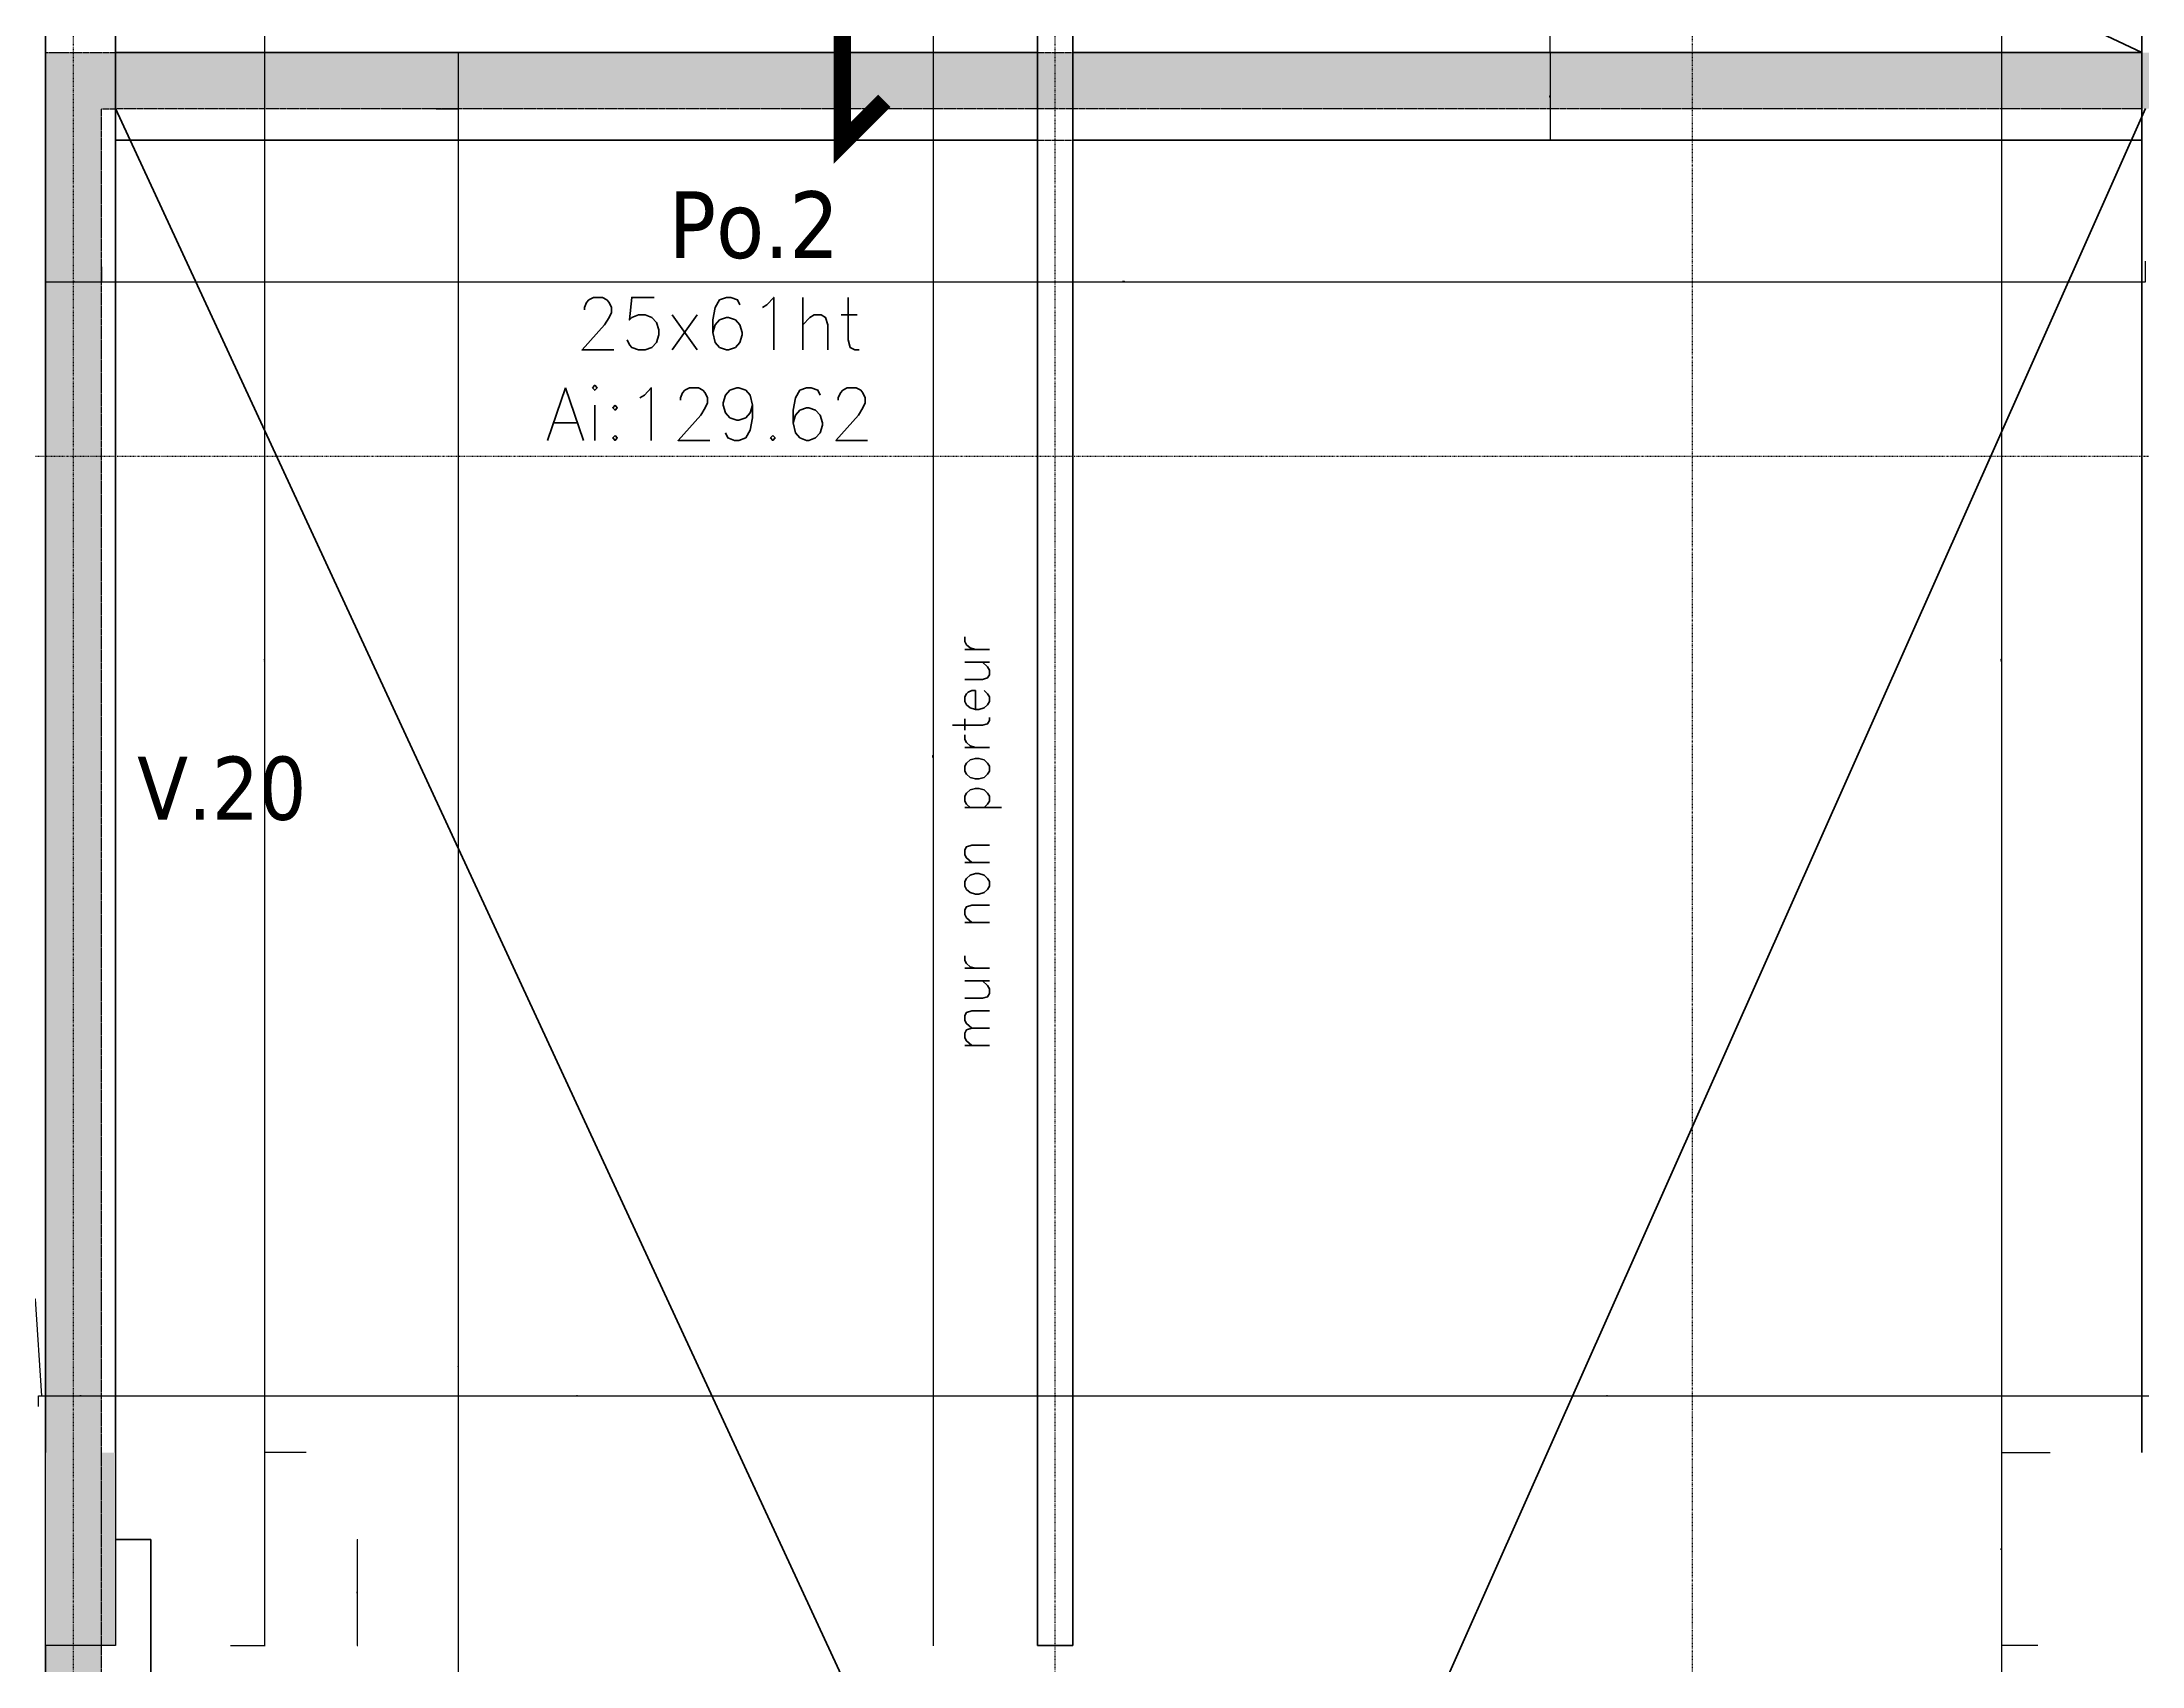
# Model space of a CAD drawing. Extents: x -12912 to 27386, y 1818 to 8189.
# Drawn here: x 2327 to 2926, y 6903 to 7366 of the extents above; entities that cross this region are included whole.
import ezdxf

# ---------------------------------------------------------------- set-up
doc = ezdxf.new("R2010")
doc.units = 0
doc.header["$MEASUREMENT"] = 0
for name, pattern in [('CACHE2', [4.7625, 3.175, -1.5875]), ('GrDotted', [0.4, 0.1, -0.1, 0.1, -0.1]), ('GrFeatureAxis', [0.85, 0.25, -0.2, 0.1, -0.2, 0.1]), ('STRICHPUNKT2_S11', [0.9, 0.7, -0.1, 0, -0.1])]:
    doc.linetypes.add(name, pattern=pattern)
doc.layers.get('0').update_dxf_attribs({"linetype": 'CONTINUOUS'})
doc.layers.get('DEFPOINTS').update_dxf_attribs({"linetype": 'CONTINUOUS'})
for name, color, linetype in [('K_ENT_M_Building_Coffrage PH Sous sol', 7, 'CONTINUOUS'), ('STR_AXES_REPERE', 1, 'CONTINUOUS'), ('STR_COTATION', 1, 'CONTINUOUS'), ('STR_SURCH', 9, 'CACHE2'), ('STR_TXT', 102, 'CONTINUOUS'), ('STR_TXT_V', 102, 'CONTINUOUS')]:
    doc.layers.add(name, color=color, linetype=linetype)
for name, color, linetype, lineweight in [('STR_AXES', 4, 'STRICHPUNKT2_S11', 25), ('STR_DALLES', 103, 'CONTINUOUS', 35), ('STR_dob_dalles', 130, 'CONTINUOUS', 35), ('STR_POUTRES', 102, 'CONTINUOUS', 35), ('STR_VOILES', 6, 'CONTINUOUS', 70)]:
    doc.layers.add(name, color=color, linetype=linetype, lineweight=lineweight)
doc.styles.add('EPAIS', font='TAHOMA.TTF')
doc.styles.add('FIN', font='romans.shx')
doc.styles.add('GrAnnotations', font='simplex.shx', dxfattribs={"height": 0.15})
doc.styles.add('GrDimensions', font='simplex.shx')
doc.dimstyles.new('GrDimensions', dxfattribs={"dimtxt": 0.09, "dimasz": 0.05, "dimexe": 0.07, "dimexo": 0, "dimgap": 0.05, "dimtad": 1, "dimzin": 0, "dimdsep": 46, "dimtxsty": 'GrDimensions', "dimblk": 'ARCHTICK', "dimblk1": 'ARCHTICK', "dimblk2": 'ARCHTICK', "dimcen": 0.09, "dimadec": 0, "dimazin": 0, "dimtfac": 1, "dimtdec": 4, "dimtmove": 0, "dimatfit": 3, "dimldrblk": 'OPEN30', "dimfxl": 0, "dimtolj": 1, "dimtzin": 0, "dimarcsym": 0})
doc.dimstyles.new('nOVO', dxfattribs={"dimscale": 1.3, "dimtxt": 0.09, "dimasz": 0.05, "dimexe": 0.07, "dimexo": 0, "dimgap": 0.05, "dimtad": 1, "dimzin": 0, "dimdsep": 46, "dimtxsty": 'GrDimensions', "dimblk": 'ARCHTICK', "dimcen": 0.09, "dimadec": 0, "dimazin": 0, "dimtfac": 1, "dimtmove": 0, "dimatfit": 3, "dimldrblk": 'OPEN30', "dimfxl": 0, "dimtolj": 1, "dimtzin": 0, "dimarcsym": 0})
doc.dimstyles.new('Novo_MALKO', dxfattribs={"dimscale": 1.3, "dimtxt": 0.09, "dimasz": 0.05, "dimexe": 0.07, "dimexo": 0, "dimgap": 0.05, "dimtad": 1, "dimdec": 0, "dimlfac": 100, "dimzin": 0, "dimdsep": 46, "dimtxsty": 'GrDimensions', "dimblk": 'ARCHTICK', "dimcen": 0.09, "dimadec": 0, "dimazin": 0, "dimtfac": 1, "dimtdec": 0, "dimtmove": 0, "dimatfit": 3, "dimldrblk": 'OPEN30', "dimfxl": 0, "dimtolj": 1, "dimtzin": 0, "dimarcsym": 0})
pattern_1 = [(0, (5243.0074, 5883.9378), (1.190625, 2.38125), [0, -2.38125])]

# ---------------------------------------------------------------- blocks, each defined once
blk = doc.blocks.new('_ArchTick')
at = {"color": 0, "linetype": 'ByBlock', "const_width": 0.15}
blk.add_lwpolyline([(-0.5, -0.5), (0.5, 0.5)], dxfattribs=at)
blk = doc.blocks.new('*D166')
at = {"layer": 'DEFPOINTS', "color": 0, "linetype": 'Continuous'}
for p in [(2328.36, 6979.94), (2326.36, 6976.98), (2328.36, 6976.98)]:
    blk.add_point(p, dxfattribs=at)
at = {"layer": 'STR_COTATION', "color": 0, "linetype": 'Continuous', "lineweight": -2}
for p, q in [((2325.54, 7007.58), (2325.11, 7007.58)), ((2327.36, 6979.94), (2325.54, 7007.58)), ((2326.36, 6976.98), (2326.36, 6980.03)), ((2326.36, 6979.94), (2328.36, 6979.94)), ((2328.36, 6976.98), (2328.36, 6980.03))]:
    blk.add_line(p, q, dxfattribs=at)
at = {"layer": 'STR_COTATION', "color": 0, "linetype": 'Continuous', "lineweight": -2, "xscale": 0.065, "yscale": 0.065, "zscale": 0.065, "rotation": 180}
blk.add_blockref('_ArchTick', (2326.36, 6979.94), dxfattribs=at)
at = {"layer": 'STR_COTATION', "color": 0, "linetype": 'Continuous', "lineweight": -2, "xscale": 0.065, "yscale": 0.065, "zscale": 0.065}
blk.add_blockref('_ArchTick', (2328.36, 6979.94), dxfattribs=at)
at = {"layer": 'STR_COTATION', "color": 0, "linetype": 'Continuous', "lineweight": -3, "insert": (2325.32, 7007.71), "char_height": 0.117, "attachment_point": 5, "style": 'GrDimensions'}
blk.add_mtext('\\A1;200', dxfattribs=at)
blk = doc.blocks.new('_Open30')
at = {"color": 0, "linetype": 'ByBlock', "lineweight": -2}
for p, q in [((-1, 0.3), (0, 0)), ((0, 0), (-1, -0.3)), ((0, 0), (-1, 0))]:
    blk.add_line(p, q, dxfattribs=at)
blk = doc.blocks.new('*D167')
at = {"layer": 'DEFPOINTS', "color": 0, "linetype": 'Continuous'}
for p in [(2348.36, 6979.94), (2348.36, 6979), (2328.36, 6976.98)]:
    blk.add_point(p, dxfattribs=at)
at = {"layer": 'STR_COTATION', "color": 0, "linetype": 'Continuous', "lineweight": -2}
for p, q in [((2328.36, 6976.98), (2328.36, 6980.03)), ((2328.36, 6979.94), (2348.36, 6979.94)), ((2348.36, 6979), (2348.36, 6980.03))]:
    blk.add_line(p, q, dxfattribs=at)
at = {"layer": 'STR_COTATION', "color": 0, "linetype": 'Continuous', "lineweight": -2, "xscale": 0.065, "yscale": 0.065, "zscale": 0.065, "rotation": 180}
blk.add_blockref('_ArchTick', (2328.36, 6979.94), dxfattribs=at)
at = {"layer": 'STR_COTATION', "color": 0, "linetype": 'Continuous', "lineweight": -2, "xscale": 0.065, "yscale": 0.065, "zscale": 0.065}
blk.add_blockref('_ArchTick', (2348.36, 6979.94), dxfattribs=at)
at = {"layer": 'STR_COTATION', "color": 0, "linetype": 'Continuous', "lineweight": -3, "insert": (2338.36, 6980.06), "char_height": 0.117, "attachment_point": 5, "style": 'GrDimensions'}
blk.add_mtext('\\A1;2000', dxfattribs=at)
blk = doc.blocks.new('*D168')
at = {"layer": 'DEFPOINTS', "color": 0, "linetype": 'Continuous'}
for p in [(2348.36, 6979), (2611.36, 6979.94), (2611.36, 6976.98)]:
    blk.add_point(p, dxfattribs=at)
at = {"layer": 'STR_COTATION', "color": 0, "linetype": 'Continuous', "lineweight": -2}
for p, q in [((2348.36, 6979), (2348.36, 6980.03)), ((2348.36, 6979.94), (2611.36, 6979.94)), ((2611.36, 6976.98), (2611.36, 6980.03))]:
    blk.add_line(p, q, dxfattribs=at)
at = {"layer": 'STR_COTATION', "color": 0, "linetype": 'Continuous', "lineweight": -2, "xscale": 0.065, "yscale": 0.065, "zscale": 0.065, "rotation": 180}
blk.add_blockref('_ArchTick', (2348.36, 6979.94), dxfattribs=at)
at = {"layer": 'STR_COTATION', "color": 0, "linetype": 'Continuous', "lineweight": -2, "xscale": 0.065, "yscale": 0.065, "zscale": 0.065}
blk.add_blockref('_ArchTick', (2611.36, 6979.94), dxfattribs=at)
at = {"layer": 'STR_COTATION', "color": 0, "linetype": 'Continuous', "lineweight": -3, "insert": (2479.86, 6980.06), "char_height": 0.117, "attachment_point": 5, "style": 'GrDimensions'}
blk.add_mtext('\\A1;263.00', dxfattribs=at)
blk = doc.blocks.new('*D169')
at = {"layer": 'DEFPOINTS', "color": 0, "linetype": 'Continuous'}
for p in [(2621.36, 6979.94), (2611.36, 6976.98), (2621.36, 6976.98)]:
    blk.add_point(p, dxfattribs=at)
at = {"layer": 'STR_COTATION', "color": 0, "linetype": 'Continuous', "lineweight": -2}
for p, q in [((2611.36, 6976.98), (2611.36, 6980.03)), ((2611.36, 6979.94), (2621.36, 6979.94)), ((2621.36, 6976.98), (2621.36, 6980.03))]:
    blk.add_line(p, q, dxfattribs=at)
at = {"layer": 'STR_COTATION', "color": 0, "linetype": 'Continuous', "lineweight": -2, "xscale": 0.065, "yscale": 0.065, "zscale": 0.065, "rotation": 180}
blk.add_blockref('_ArchTick', (2611.36, 6979.94), dxfattribs=at)
at = {"layer": 'STR_COTATION', "color": 0, "linetype": 'Continuous', "lineweight": -2, "xscale": 0.065, "yscale": 0.065, "zscale": 0.065}
blk.add_blockref('_ArchTick', (2621.36, 6979.94), dxfattribs=at)
at = {"layer": 'STR_COTATION', "color": 0, "linetype": 'Continuous', "lineweight": -3, "insert": (2616.36, 6980.06), "char_height": 0.117, "attachment_point": 5, "style": 'GrDimensions'}
blk.add_mtext('\\A1;1000', dxfattribs=at)
blk = doc.blocks.new('*D170')
at = {"layer": 'DEFPOINTS', "color": 0, "linetype": 'Continuous'}
for p in [(2926.36, 6979.94), (2621.36, 6976.98), (2926.36, 6976.98)]:
    blk.add_point(p, dxfattribs=at)
at = {"layer": 'STR_COTATION', "color": 0, "linetype": 'Continuous', "lineweight": -2}
for p, q in [((2621.36, 6976.98), (2621.36, 6980.03)), ((2621.36, 6979.94), (2926.36, 6979.94)), ((2926.36, 6976.98), (2926.36, 6980.03))]:
    blk.add_line(p, q, dxfattribs=at)
at = {"layer": 'STR_COTATION', "color": 0, "linetype": 'Continuous', "lineweight": -2, "xscale": 0.065, "yscale": 0.065, "zscale": 0.065, "rotation": 180}
blk.add_blockref('_ArchTick', (2621.36, 6979.94), dxfattribs=at)
at = {"layer": 'STR_COTATION', "color": 0, "linetype": 'Continuous', "lineweight": -2, "xscale": 0.065, "yscale": 0.065, "zscale": 0.065}
blk.add_blockref('_ArchTick', (2926.36, 6979.94), dxfattribs=at)
at = {"layer": 'STR_COTATION', "color": 0, "linetype": 'Continuous', "lineweight": -3, "insert": (2773.86, 6980.06), "char_height": 0.117, "attachment_point": 5, "style": 'GrDimensions'}
blk.add_mtext('\\A1;305.00', dxfattribs=at)
blk = doc.blocks.new('*D171')
at = {"layer": 'DEFPOINTS', "color": 0, "linetype": 'Continuous'}
for p in [(2946.36, 6979.94), (2926.36, 6976.98), (2946.36, 6976.98)]:
    blk.add_point(p, dxfattribs=at)
at = {"layer": 'STR_COTATION', "color": 0, "linetype": 'Continuous', "lineweight": -2}
for p, q in [((2926.36, 6976.98), (2926.36, 6980.03)), ((2926.36, 6979.94), (2946.36, 6979.94)), ((2946.36, 6976.98), (2946.36, 6980.03))]:
    blk.add_line(p, q, dxfattribs=at)
at = {"layer": 'STR_COTATION', "color": 0, "linetype": 'Continuous', "lineweight": -2, "xscale": 0.065, "yscale": 0.065, "zscale": 0.065, "rotation": 180}
blk.add_blockref('_ArchTick', (2926.36, 6979.94), dxfattribs=at)
at = {"layer": 'STR_COTATION', "color": 0, "linetype": 'Continuous', "lineweight": -2, "xscale": 0.065, "yscale": 0.065, "zscale": 0.065}
blk.add_blockref('_ArchTick', (2946.36, 6979.94), dxfattribs=at)
at = {"layer": 'STR_COTATION', "color": 0, "linetype": 'Continuous', "lineweight": -3, "insert": (2936.36, 6980.06), "char_height": 0.117, "attachment_point": 5, "style": 'GrDimensions'}
blk.add_mtext('\\A1;2000', dxfattribs=at)
blk = doc.blocks.new('*D283')
at = {"layer": 'DEFPOINTS', "color": 0, "linetype": 'Continuous'}
for p in [(2439.81, 7347.02), (2446.15, 7347.02), (2437.86, 6629.59)]:
    blk.add_point(p, dxfattribs=at)
at = {"layer": 'STR_COTATION', "color": 0, "linetype": 'Continuous', "lineweight": -2}
for p, q in [((2439.81, 7347.02), (2446.25, 7347.02)), ((2446.15, 6629.59), (2446.15, 7347.02)), ((2437.86, 6629.59), (2446.25, 6629.59))]:
    blk.add_line(p, q, dxfattribs=at)
at = {"layer": 'STR_COTATION', "color": 0, "linetype": 'Continuous', "lineweight": -2, "xscale": 0.065, "yscale": 0.065, "zscale": 0.065}
for p, rotation in [((2446.15, 7347.02), 90), ((2446.15, 6629.59), 270)]:
    blk.add_blockref('_ArchTick', p, dxfattribs=dict(at, rotation=rotation))
at = {"layer": 'STR_COTATION', "color": 0, "linetype": 'Continuous', "lineweight": -3, "insert": (2446.03, 6988.3), "char_height": 0.117, "attachment_point": 5, "rotation": 90, "style": 'GrDimensions'}
blk.add_mtext('\\A1;717.43', dxfattribs=at)
blk = doc.blocks.new('*D284')
at = {"layer": 'DEFPOINTS', "color": 0, "linetype": 'Continuous'}
for p in [(2441.32, 7363.02), (2446.15, 7363.02), (2439.81, 7347.02)]:
    blk.add_point(p, dxfattribs=at)
at = {"layer": 'STR_COTATION', "color": 0, "linetype": 'Continuous', "lineweight": -2}
for p, q in [((2441.32, 7363.02), (2446.25, 7363.02)), ((2446.15, 7347.02), (2446.15, 7363.02)), ((2439.81, 7347.02), (2446.25, 7347.02))]:
    blk.add_line(p, q, dxfattribs=at)
at = {"layer": 'STR_COTATION', "color": 0, "linetype": 'Continuous', "lineweight": -2, "xscale": 0.065, "yscale": 0.065, "zscale": 0.065}
for p, rotation in [((2446.15, 7363.02), 90), ((2446.15, 7347.02), 270)]:
    blk.add_blockref('_ArchTick', p, dxfattribs=dict(at, rotation=rotation))
at = {"layer": 'STR_COTATION', "color": 0, "linetype": 'Continuous', "lineweight": -3, "insert": (2446.03, 7355.02), "char_height": 0.117, "attachment_point": 5, "rotation": 90, "style": 'GrDimensions'}
blk.add_mtext('\\A1;1600', dxfattribs=at)
blk = doc.blocks.new('*D305')
at = {"layer": 'DEFPOINTS', "color": 0, "linetype": 'Continuous'}
for p in [(2328.36, 7301.96), (2344.36, 7301.96), (2344.36, 7297.68)]:
    blk.add_point(p, dxfattribs=at)
at = {"layer": 'STR_COTATION', "color": 0, "linetype": 'Continuous', "lineweight": -2}
for p, q in [((2328.36, 7301.96), (2328.36, 7297.59)), ((2344.36, 7301.96), (2344.36, 7297.59)), ((2328.36, 7297.68), (2344.36, 7297.68))]:
    blk.add_line(p, q, dxfattribs=at)
at = {"layer": 'STR_COTATION', "color": 0, "linetype": 'Continuous', "lineweight": -2, "xscale": 0.065, "yscale": 0.065, "zscale": 0.065, "rotation": 180}
blk.add_blockref('_ArchTick', (2328.36, 7297.68), dxfattribs=at)
at = {"layer": 'STR_COTATION', "color": 0, "linetype": 'Continuous', "lineweight": -2, "xscale": 0.065, "yscale": 0.065, "zscale": 0.065}
blk.add_blockref('_ArchTick', (2344.36, 7297.68), dxfattribs=at)
at = {"layer": 'STR_COTATION', "color": 0, "linetype": 'Continuous', "lineweight": -3, "insert": (2336.36, 7297.81), "char_height": 0.117, "attachment_point": 5, "style": 'GrDimensions'}
blk.add_mtext('\\A1;1600', dxfattribs=at)
blk = doc.blocks.new('*D306')
at = {"layer": 'DEFPOINTS', "color": 0, "linetype": 'Continuous'}
for p in [(2344.36, 7301.96), (2927.31, 7303.5), (2927.31, 7297.68)]:
    blk.add_point(p, dxfattribs=at)
at = {"layer": 'STR_COTATION', "color": 0, "linetype": 'Continuous', "lineweight": -2}
for p, q in [((2344.36, 7301.96), (2344.36, 7297.59)), ((2927.31, 7303.5), (2927.31, 7297.59)), ((2344.36, 7297.68), (2927.31, 7297.68))]:
    blk.add_line(p, q, dxfattribs=at)
at = {"layer": 'STR_COTATION', "color": 0, "linetype": 'Continuous', "lineweight": -2, "xscale": 0.065, "yscale": 0.065, "zscale": 0.065, "rotation": 180}
blk.add_blockref('_ArchTick', (2344.36, 7297.68), dxfattribs=at)
at = {"layer": 'STR_COTATION', "color": 0, "linetype": 'Continuous', "lineweight": -2, "xscale": 0.065, "yscale": 0.065, "zscale": 0.065}
blk.add_blockref('_ArchTick', (2927.31, 7297.68), dxfattribs=at)
at = {"layer": 'STR_COTATION', "color": 0, "linetype": 'Continuous', "lineweight": -3, "insert": (2635.84, 7297.81), "char_height": 0.117, "attachment_point": 5, "style": 'GrDimensions'}
blk.add_mtext('\\A1;582.95', dxfattribs=at)
blk = doc.blocks.new('*D432')
at = {"layer": 'DEFPOINTS', "color": 0, "linetype": 'Continuous'}
for p in [(2886.26, 7415.76), (2886.26, 6963.77), (2900.19, 6963.77)]:
    blk.add_point(p, dxfattribs=at)
at = {"layer": 'STR_COTATION', "color": 0, "linetype": 'Continuous', "lineweight": -2}
for p, q in [((2886.26, 7415.76), (2886.35, 7415.76)), ((2886.26, 7415.76), (2886.26, 6963.77)), ((2900.19, 6963.77), (2886.17, 6963.77))]:
    blk.add_line(p, q, dxfattribs=at)
at = {"layer": 'STR_COTATION', "color": 0, "linetype": 'Continuous', "lineweight": -2, "xscale": 0.065, "yscale": 0.065, "zscale": 0.065}
for p, rotation in [((2886.26, 7415.76), 90), ((2886.26, 6963.77), 270)]:
    blk.add_blockref('_ArchTick', p, dxfattribs=dict(at, rotation=rotation))
at = {"layer": 'STR_COTATION', "color": 0, "linetype": 'Continuous', "lineweight": -3, "insert": (2886.14, 7189.77), "char_height": 0.117, "attachment_point": 5, "rotation": 90, "style": 'GrDimensions'}
blk.add_mtext('\\A1;451.99', dxfattribs=at)
blk = doc.blocks.new('*D433')
at = {"layer": 'DEFPOINTS', "color": 0, "linetype": 'Continuous'}
for p in [(2900.19, 6963.77), (2886.26, 6908.81), (2896.67, 6908.81)]:
    blk.add_point(p, dxfattribs=at)
at = {"layer": 'STR_COTATION', "color": 0, "linetype": 'Continuous', "lineweight": -2}
for p, q in [((2900.19, 6963.77), (2886.17, 6963.77)), ((2886.26, 6963.77), (2886.26, 6908.81)), ((2896.67, 6908.81), (2886.17, 6908.81))]:
    blk.add_line(p, q, dxfattribs=at)
at = {"layer": 'STR_COTATION', "color": 0, "linetype": 'Continuous', "lineweight": -2, "xscale": 0.065, "yscale": 0.065, "zscale": 0.065}
for p, rotation in [((2886.26, 6963.77), 90), ((2886.26, 6908.81), 270)]:
    blk.add_blockref('_ArchTick', p, dxfattribs=dict(at, rotation=rotation))
at = {"layer": 'STR_COTATION', "color": 0, "linetype": 'Continuous', "lineweight": -3, "insert": (2886.14, 6936.29), "char_height": 0.117, "attachment_point": 5, "rotation": 90, "style": 'GrDimensions'}
blk.add_mtext('\\A1;5496', dxfattribs=at)
blk = doc.blocks.new('*D434')
at = {"layer": 'DEFPOINTS', "color": 0, "linetype": 'Continuous'}
for p in [(2581.79, 7415.76), (2581.52, 6908.81), (2581.79, 6908.81)]:
    blk.add_point(p, dxfattribs=at)
at = {"layer": 'STR_COTATION', "color": 0, "linetype": 'Continuous', "lineweight": -2}
for p, q in [((2581.79, 7415.76), (2581.42, 7415.76)), ((2581.52, 7415.76), (2581.52, 6908.81)), ((2581.79, 6908.81), (2581.42, 6908.81))]:
    blk.add_line(p, q, dxfattribs=at)
at = {"layer": 'STR_COTATION', "color": 0, "linetype": 'Continuous', "lineweight": -2, "xscale": 0.065, "yscale": 0.065, "zscale": 0.065}
for p, rotation in [((2581.52, 7415.76), 90), ((2581.52, 6908.81), 270)]:
    blk.add_blockref('_ArchTick', p, dxfattribs=dict(at, rotation=rotation))
at = {"layer": 'STR_COTATION', "color": 0, "linetype": 'Continuous', "lineweight": -3, "insert": (2581.39, 7162.29), "char_height": 0.117, "attachment_point": 5, "rotation": 90, "style": 'GrDimensions'}
blk.add_mtext('\\A1;506.95', dxfattribs=at)
blk = doc.blocks.new('*D435')
at = {"layer": 'DEFPOINTS', "color": 0, "linetype": 'Continuous'}
for p in [(2402.7, 7415.76), (2390.87, 6963.81), (2402.7, 6963.81)]:
    blk.add_point(p, dxfattribs=at)
at = {"layer": 'STR_COTATION', "color": 0, "linetype": 'Continuous', "lineweight": -2}
for p, q in [((2402.7, 7415.76), (2390.78, 7415.76)), ((2390.87, 7415.76), (2390.87, 6963.81)), ((2402.7, 6963.81), (2390.78, 6963.81))]:
    blk.add_line(p, q, dxfattribs=at)
at = {"layer": 'STR_COTATION', "color": 0, "linetype": 'Continuous', "lineweight": -2, "xscale": 0.065, "yscale": 0.065, "zscale": 0.065}
for p, rotation in [((2390.87, 7415.76), 90), ((2390.87, 6963.81), 270)]:
    blk.add_blockref('_ArchTick', p, dxfattribs=dict(at, rotation=rotation))
at = {"layer": 'STR_COTATION', "color": 0, "linetype": 'Continuous', "lineweight": -3, "insert": (2390.75, 7189.79), "char_height": 0.117, "attachment_point": 5, "rotation": 90, "style": 'GrDimensions'}
blk.add_mtext('\\A1;451.95', dxfattribs=at)
blk = doc.blocks.new('*D436')
at = {"layer": 'DEFPOINTS', "color": 0, "linetype": 'Continuous'}
for p in [(2402.7, 6963.81), (2381.1, 6908.81), (2390.87, 6908.81)]:
    blk.add_point(p, dxfattribs=at)
at = {"layer": 'STR_COTATION', "color": 0, "linetype": 'Continuous', "lineweight": -2}
for p, q in [((2402.7, 6963.81), (2390.78, 6963.81)), ((2390.87, 6963.81), (2390.87, 6908.81)), ((2381.1, 6908.81), (2390.97, 6908.81))]:
    blk.add_line(p, q, dxfattribs=at)
at = {"layer": 'STR_COTATION', "color": 0, "linetype": 'Continuous', "lineweight": -2, "xscale": 0.065, "yscale": 0.065, "zscale": 0.065}
for p, rotation in [((2390.87, 6963.81), 90), ((2390.87, 6908.81), 270)]:
    blk.add_blockref('_ArchTick', p, dxfattribs=dict(at, rotation=rotation))
at = {"layer": 'STR_COTATION', "color": 0, "linetype": 'Continuous', "lineweight": -3, "insert": (2390.75, 6936.31), "char_height": 0.117, "attachment_point": 5, "rotation": 90, "style": 'GrDimensions'}
blk.add_mtext('\\A1;5500', dxfattribs=at)
blk = doc.blocks.new('*D679')
at = {"layer": 'DEFPOINTS', "color": 0, "ltscale": 4.5}
for p in [(2926.36, 6908.81), (2886.26, 6746.55), (2891.37, 6746.55)]:
    blk.add_point(p, dxfattribs=at)
at = {"layer": 'STR_COTATION', "color": 0, "lineweight": -2, "ltscale": 4.5}
for p, q in [((2886.35, 6908.81), (2886.17, 6908.81)), ((2886.26, 6908.81), (2886.26, 6746.55)), ((2886.35, 6746.55), (2886.17, 6746.55))]:
    blk.add_line(p, q, dxfattribs=at)
at = {"layer": 'STR_COTATION', "color": 0, "lineweight": -2, "ltscale": 4.5, "xscale": 0.065, "yscale": 0.065, "zscale": 0.065}
for p, rotation in [((2886.26, 6908.81), 90), ((2886.26, 6746.55), 270)]:
    blk.add_blockref('_ArchTick', p, dxfattribs=dict(at, rotation=rotation))
at = {"layer": 'STR_COTATION', "color": 0, "ltscale": 4.5, "insert": (2886.14, 6827.68), "char_height": 0.117, "attachment_point": 5, "rotation": 90, "style": 'GrDimensions'}
blk.add_mtext('\\A1;162.26', dxfattribs=at)
blk = doc.blocks.new('*D759')
at = {"layer": 'DEFPOINTS', "color": 0, "ltscale": 4.5}
for p in [(2358.36, 6939.01), (2417.37, 6939.01), (2348.36, 6908.81)]:
    blk.add_point(p, dxfattribs=at)
at = {"layer": 'STR_COTATION', "color": 0, "lineweight": -2, "ltscale": 4.5}
for p, q in [((2417.28, 6939.01), (2417.46, 6939.01)), ((2417.37, 6908.81), (2417.37, 6939.01)), ((2417.28, 6908.81), (2417.46, 6908.81))]:
    blk.add_line(p, q, dxfattribs=at)
at = {"layer": 'STR_COTATION', "color": 0, "lineweight": -2, "ltscale": 4.5, "xscale": 0.065, "yscale": 0.065, "zscale": 0.065}
for p, rotation in [((2417.37, 6939.01), 90), ((2417.37, 6908.81), 270)]:
    blk.add_blockref('_ArchTick', p, dxfattribs=dict(at, rotation=rotation))
at = {"layer": 'STR_COTATION', "color": 0, "ltscale": 4.5, "insert": (2417.24, 6923.91), "char_height": 0.117, "attachment_point": 5, "rotation": 90, "style": 'GrDimensions'}
blk.add_mtext('\\A1;3020', dxfattribs=at)
blk = doc.blocks.new('*D769')
at = {"layer": 'DEFPOINTS', "color": 0, "ltscale": 4.5}
for p in [(2748.29, 7363.02), (2748.29, 7338.02), (2757.52, 7338.02)]:
    blk.add_point(p, dxfattribs=at)
at = {"layer": 'STR_COTATION', "color": 0, "lineweight": -2, "ltscale": 4.5}
for p, q in [((2757.43, 7363.02), (2757.61, 7363.02)), ((2757.52, 7363.02), (2757.52, 7338.02)), ((2757.43, 7338.02), (2757.61, 7338.02))]:
    blk.add_line(p, q, dxfattribs=at)
at = {"layer": 'STR_COTATION', "color": 0, "lineweight": -2, "ltscale": 4.5, "xscale": 0.065, "yscale": 0.065, "zscale": 0.065}
for p, rotation in [((2757.52, 7363.02), 90), ((2757.52, 7338.02), 270)]:
    blk.add_blockref('_ArchTick', p, dxfattribs=dict(at, rotation=rotation))
at = {"layer": 'STR_COTATION', "color": 0, "ltscale": 4.5, "insert": (2757.4, 7350.52), "char_height": 0.117, "attachment_point": 5, "rotation": 90, "style": 'GrDimensions'}
blk.add_mtext('\\A1;2500', dxfattribs=at)
blk = doc.blocks.new('*D843')
at = {"layer": 'DEFPOINTS', "color": 0, "ltscale": 4.5}
for p in [(2501.69, 7415.76), (2757.52, 7415.76), (2501.69, 7363.02)]:
    blk.add_point(p, dxfattribs=at)
at = {"layer": 'STR_COTATION', "color": 0, "lineweight": -2, "ltscale": 4.5}
for p, q in [((2757.43, 7415.76), (2757.61, 7415.76)), ((2757.52, 7363.02), (2757.52, 7415.76)), ((2757.43, 7363.02), (2757.61, 7363.02))]:
    blk.add_line(p, q, dxfattribs=at)
at = {"layer": 'STR_COTATION', "color": 0, "lineweight": -2, "ltscale": 4.5, "xscale": 0.065, "yscale": 0.065, "zscale": 0.065}
for p, rotation in [((2757.52, 7415.76), 90), ((2757.52, 7363.02), 270)]:
    blk.add_blockref('_ArchTick', p, dxfattribs=dict(at, rotation=rotation))
at = {"layer": 'STR_COTATION', "color": 0, "ltscale": 4.5, "insert": (2757.4, 7389.39), "char_height": 0.117, "attachment_point": 5, "rotation": 90, "style": 'GrDimensions'}
blk.add_mtext('\\A1;5274', dxfattribs=at)
blk = doc.blocks.new('*D930')
at = {"layer": 'DEFPOINTS', "color": 0, "ltscale": 4.5}
for p in [(2358.36, 6939.01), (2348.36, 6908.81), (2358.36, 6877.19)]:
    blk.add_point(p, dxfattribs=at)
at = {"layer": 'STR_COTATION', "color": 0, "lineweight": -2, "ltscale": 4.5}
for p, q in [((2348.36, 6877.28), (2348.36, 6877.1)), ((2348.36, 6877.19), (2358.36, 6877.19)), ((2358.36, 6877.28), (2358.36, 6877.1))]:
    blk.add_line(p, q, dxfattribs=at)
at = {"layer": 'STR_COTATION', "color": 0, "lineweight": -2, "ltscale": 4.5, "xscale": 0.065, "yscale": 0.065, "zscale": 0.065, "rotation": 180}
blk.add_blockref('_ArchTick', (2348.36, 6877.19), dxfattribs=at)
at = {"layer": 'STR_COTATION', "color": 0, "lineweight": -2, "ltscale": 4.5, "xscale": 0.065, "yscale": 0.065, "zscale": 0.065}
blk.add_blockref('_ArchTick', (2358.36, 6877.19), dxfattribs=at)
at = {"layer": 'STR_COTATION', "color": 0, "ltscale": 4.5, "insert": (2353.36, 6877.31), "char_height": 0.117, "attachment_point": 5, "style": 'GrDimensions'}
blk.add_mtext('\\A1;1000', dxfattribs=at)

msp = doc.modelspace()

# ---------------------------------------------------------------- hatches: boundary and pattern name
at = {"layer": 'STR_AXES_REPERE', "linetype": 'Continuous'}
msp.add_hatch(color=256, dxfattribs=at).paths.add_polyline_path([(2328.361, 6908.81), (2328.361, 6963.81), (2348.361, 6963.81), (2348.361, 6908.81)])
at = {"layer": 'STR_SURCH', "linetype": 'Continuous'}
h = msp.add_hatch(dxfattribs=at)
h.set_pattern_fill('DOTS', color=256, scale=1.5, style=0)
h.set_pattern_definition(pattern_1)
h.paths.add_polyline_path([(2344.36, 7347.02), (2328.36, 7363.02), (2328.359, 7113.356), (2344.359, 7125.355)])
h = msp.add_hatch(dxfattribs=at)
h.set_pattern_fill('DOTS', color=256, scale=1.5, style=0)
h.set_pattern_definition(pattern_1)
h.paths.add_polyline_path([(2946.36, 7363.02), (2328.36, 7363.02), (2344.36, 7347.02), (2946.36, 7347.02)])
h = msp.add_hatch(dxfattribs=at)
h.set_pattern_fill('DOTS', color=256, scale=1.5, style=0)
h.set_pattern_definition(pattern_1)
h.paths.add_polyline_path([(2344.359, 6629.588), (2344.359, 7125.355), (2328.359, 7113.356), (2328.359, 6629.588)])

# ---------------------------------------------------------------- linework, layer by layer
at = {"color": 1, "linetype": 'ByBlock', "const_width": 5}
msp.add_lwpolyline([(2567.626, 7349.277), (2555.635, 7337.287), (2555.635, 7387.287)], dxfattribs=at)
at = {"layer": 'K_ENT_M_Building_Coffrage PH Sous sol', "color": 7, "linetype": 'GrFeatureAxis'}
msp.add_lwpolyline([(2798.165, 5842.702), (2798.165, 7548.45)], dxfattribs=at)
at = {"layer": 'STR_AXES', "linetype": 'GrFeatureAxis'}
for p, q in [((2336.36, 5622.963), (2336.36, 8022.963)), ((2616.36, 5622.963), (2616.36, 8022.963)), ((-1309.741, 7247.914), (7906.576, 7247.914))]:
    msp.add_line(p, q, dxfattribs=at)
at = {"layer": 'STR_AXES_REPERE', "linetype": 'Continuous'}
for p, q in [((2328.361, 6908.81), (2328.361, 6963.81)), ((2348.361, 6963.81), (2348.361, 6908.81)), ((2348.361, 6908.81), (2328.361, 6908.81))]:
    msp.add_line(p, q, dxfattribs=at)
at = {"layer": 'STR_DALLES', "linetype": 'Continuous'}
for p, q in [((2611.36, 7363.02), (2348.361, 7363.02)), ((2926.358, 7363.02), (2621.36, 7363.02))]:
    msp.add_line(p, q, dxfattribs=at)
at = {"layer": 'STR_dob_dalles', "linetype": 'Continuous', "lineweight": 35}
for p, q in [((2669.006, 7484.62), (2926.36, 7363.044)), ((2624.116, 6751.957), (2348.36, 7347.044)), ((2927.311, 7347.044), (2659.633, 6745.65))]:
    msp.add_line(p, q, dxfattribs=at)
at = {"layer": 'STR_POUTRES', "linetype": 'Continuous'}
for p, q in [((2611.36, 7338.02), (2348.361, 7338.02)), ((2926.358, 7338.02), (2621.36, 7338.02)), ((2348.361, 6939.014), (2358.361, 6939.014)), ((2358.361, 6939.014), (2358.361, 6378.81)), ((2328.359, 6629.588), (2328.361, 6908.81))]:
    msp.add_line(p, q, dxfattribs=at)
at = {"layer": 'STR_SURCH', "linetype": 'GrDotted', "ltscale": 0.5}
msp.add_line((2328.36, 7363.02), (2348.361, 7363.02), dxfattribs=at)
at = {"layer": 'STR_SURCH', "linetype": 'GrDotted', "ltscale": 0.25}
for p, q in [((2611.36, 7363.02), (2621.36, 7363.02)), ((2611.36, 7338.02), (2621.36, 7338.02))]:
    msp.add_line(p, q, dxfattribs=at)
at = {"layer": 'STR_SURCH', "linetype": 'GrDotted'}
for p, q in [((2344.359, 7125.355), (2344.36, 7347.02)), ((2926.358, 7347.02), (2348.361, 7347.02)), ((2344.359, 6629.588), (2344.359, 7125.355))]:
    msp.add_line(p, q, dxfattribs=at)
at = {"layer": 'STR_SURCH', "linetype": 'GrDotted', "ltscale": 0.0625}
msp.add_line((2344.36, 7347.02), (2348.36, 7347.02), dxfattribs=at)
at = {"layer": 'STR_VOILES', "linetype": 'Continuous'}
for p, q in [((2328.358, 7363.02), (2328.358, 7415.762)), ((2348.361, 7415.762), (2348.361, 7363.02)), ((2611.36, 7363.02), (2611.36, 7415.762)), ((2621.36, 7415.762), (2621.36, 7363.02)), ((2926.358, 7363.02), (2926.358, 7415.762)), ((2328.358, 6963.81), (2328.358, 7363.02)), ((2348.361, 7363.02), (2348.361, 6963.81)), ((2611.36, 6908.81), (2611.36, 7363.02)), ((2621.36, 7363.02), (2621.36, 6908.81)), ((2926.36, 6963.81), (2926.358, 7363.02)), ((2621.36, 6908.81), (2611.36, 6908.81))]:
    msp.add_line(p, q, dxfattribs=at)

# ---------------------------------------------------------------- texts
at = {"layer": 'STR_TXT', "linetype": 'Continuous', "attachment_point": 1}
for s, insert, char_height, style in [('Po.2', (2506.124, 7323.463), 19, 'EPAIS'), ('25x61ht', (2479.494, 7293.225), 15, 'FIN'), ('Ai:129.62', (2470.885, 7267.452), 15, 'FIN')]:
    msp.add_mtext(s, dxfattribs=dict(at, insert=insert, char_height=char_height, style=style))
at = {"layer": 'STR_TXT', "linetype": 'Continuous', "lineweight": -3, "insert": (2587.084, 7078.051), "char_height": 10.5, "attachment_point": 1, "rotation": 90, "style": 'GrAnnotations'}
msp.add_mtext('mur non porteur', dxfattribs=at)
at = {"layer": 'STR_TXT_V', "ltscale": 4.5, "style": 'EPAIS'}
msp.add_text('V.20', height=18, dxfattribs=at).set_placement((2354.502, 7144.269))

# ---------------------------------------------------------------- dimensions: what is measured, and where the dimension line sits
at = {"layer": 'STR_COTATION', "linetype": 'Continuous', "lineweight": -3}
for base, p1, p2, override, picture, middle in [((2390.875, 6963.81), (2402.697, 7415.762), (2402.697, 6963.81), {"dimscale": 1.3}, '*D435', (2390.751, 7189.786)), ((2581.516, 6908.81), (2581.792, 7415.762), (2581.792, 6908.81), {"dimscale": 1.3}, '*D434', (2581.392, 7162.286)), ((2886.261, 6963.773), (2886.261, 7415.762), (2900.195, 6963.773), {"dimscale": 1.3, "dimtmove": 1}, '*D432', (2886.138, 7189.767)), ((2446.154, 7363.02), (2439.814, 7347.02), (2441.322, 7363.02), {"dimscale": 1.3, "dimdec": 0, "dimlfac": 100, "dimzin": 0, "dimtmove": 1}, '*D284', (2446.031, 7355.02)), ((2446.154, 7347.02), (2437.86, 6629.588), (2439.814, 7347.02), {"dimscale": 1.3, "dimtmove": 1}, '*D283', (2446.031, 6988.304)), ((2390.875, 6908.81), (2402.697, 6963.81), (2381.097, 6908.81), {"dimscale": 1.3, "dimdec": 0, "dimlfac": 100, "dimzin": 0, "dimtmove": 1}, '*D436', (2390.751, 6936.31)), ((2886.261, 6908.81), (2900.195, 6963.773), (2896.667, 6908.81), {"dimscale": 1.3, "dimdec": 0, "dimlfac": 100, "dimzin": 0, "dimtmove": 1}, '*D433', (2886.138, 6936.292))]:
    dim = msp.add_linear_dim(base=base, p1=p1, p2=p2, angle=90, dimstyle='GrDimensions', override=override, dxfattribs=at)
    dim.commit()
    dim.dimension.update_dxf_attribs({"geometry": picture, "text_midpoint": middle})
at = {"layer": 'STR_COTATION', "ltscale": 4.5}
for base, p1, p2, dimstyle, picture, middle in [((2757.519, 7415.762), (2501.687, 7363.02), (2501.687, 7415.762), 'Novo_MALKO', '*D843', (2757.395, 7389.391)), ((2757.519, 7338.02), (2748.293, 7363.02), (2748.293, 7338.02), 'Novo_MALKO', '*D769', (2757.395, 7350.52)), ((2886.261, 6746.546), (2926.361, 6908.81), (2891.365, 6746.546), 'nOVO', '*D679', (2886.138, 6827.678))]:
    dim = msp.add_linear_dim(base=base, p1=p1, p2=p2, angle=90, dimstyle=dimstyle, dxfattribs=at)
    dim.commit()
    dim.dimension.update_dxf_attribs({"geometry": picture, "text_midpoint": middle})
at = {"layer": 'STR_COTATION', "linetype": 'Continuous', "lineweight": -3}
for base, p1, p2, override, picture, middle in [((2344.36, 7297.682), (2328.358, 7301.957), (2344.36, 7301.957), {"dimscale": 1.3, "dimtxt": 0.09, "dimasz": 0.05, "dimexe": 0.07, "dimexo": 0, "dimgap": 0.05, "dimtad": 1, "dimjust": 0, "dimtih": 0, "dimtoh": 0, "dimdec": 0, "dimlfac": 100, "dimrnd": 0, "dimzin": 0, "dimdsep": 46, "dimlunit": 2, "dimpost": '', "dimtxsty": 'GrDimensions', "dimblk": 'ArchTick', "dimblk1": 'ArchTick', "dimblk2": 'ArchTick', "dimsah": 0, "dimtsz": 0, "dimcen": 0.09, "dimdle": 0, "dimse1": 0, "dimse2": 0, "dimsd1": 0, "dimsd2": 0, "dimclrd": 0, "dimclre": 0, "dimclrt": 0, "dimaunit": 0, "dimadec": 0, "dimazin": 0, "dimtol": 0, "dimlim": 0, "dimtp": 0, "dimtm": 0, "dimtfac": 1, "dimtdec": 4, "dimtix": 0, "dimtofl": 1, "dimtmove": 1, "dimatfit": 3, "dimldrblk": 'Open30', "dimtvp": 0, "dimfrac": 0, "dimtolj": 1, "dimtzin": 0, "dimlwd": 65534, "dimlwe": 65534}, '*D305', (2336.359, 7297.805)), ((2927.311, 7297.682), (2344.36, 7301.957), (2927.311, 7303.498), {"dimscale": 1.3, "dimtmove": 1}, '*D306', (2635.835, 7297.805)), ((2348.361, 6979.937), (2328.358, 6976.978), (2348.361, 6978.996), {"dimscale": 1.3, "dimdec": 0, "dimlfac": 100, "dimzin": 0, "dimtmove": 1}, '*D167', (2338.36, 6980.061)), ((2611.36, 6979.937), (2348.361, 6978.996), (2611.36, 6976.978), {"dimscale": 1.3, "dimtmove": 1}, '*D168', (2479.86, 6980.061)), ((2621.36, 6979.937), (2611.36, 6976.978), (2621.36, 6976.978), {"dimscale": 1.3, "dimdec": 0, "dimlfac": 100, "dimzin": 0, "dimtmove": 1}, '*D169', (2616.36, 6980.061)), ((2926.358, 6979.937), (2621.36, 6976.978), (2926.358, 6976.978), {"dimscale": 1.3, "dimtmove": 1}, '*D170', (2773.859, 6980.061)), ((2946.361, 6979.937), (2926.358, 6976.978), (2946.361, 6976.978), {"dimscale": 1.3, "dimdec": 0, "dimlfac": 100, "dimzin": 0, "dimtmove": 1}, '*D171', (2936.36, 6980.061))]:
    dim = msp.add_linear_dim(base=base, p1=p1, p2=p2, dimstyle='GrDimensions', override=override, dxfattribs=at)
    dim.commit()
    dim.dimension.update_dxf_attribs({"geometry": picture, "text_midpoint": middle})
dim = msp.add_linear_dim(base=(2328.358, 6979.937), p1=(2326.362, 6976.981), p2=(2328.358, 6976.978), dimstyle='GrDimensions', override={"dimscale": 1.3, "dimdec": 0, "dimlfac": 100, "dimzin": 0, "dimtmove": 1}, dxfattribs=at)
dim.commit()
dim.dimension.update_dxf_attribs({"geometry": '*D166', "text_midpoint": (2325.473, 7007.583), "dimtype": 160})
at = {"layer": 'STR_COTATION', "ltscale": 4.5}
dim = msp.add_linear_dim(base=(2358.361, 6877.188), p1=(2348.361, 6908.81), p2=(2358.361, 6939.014), dimstyle='nOVO', override={"dimdec": 0, "dimlfac": 100, "dimtmove": 1}, dxfattribs=at)
dim.commit()
dim.dimension.update_dxf_attribs({"geometry": '*D930', "text_midpoint": (2353.361, 6877.311)})
dim = msp.add_linear_dim(base=(2417.367, 6939.014), p1=(2348.361, 6908.81), p2=(2358.361, 6939.014), angle=90, dimstyle='Novo_MALKO', dxfattribs=at)
dim.commit()
dim.dimension.update_dxf_attribs({"geometry": '*D759', "text_midpoint": (2417.367, 6923.912), "dimtype": 160})

doc.saveas('drawing.dxf')
